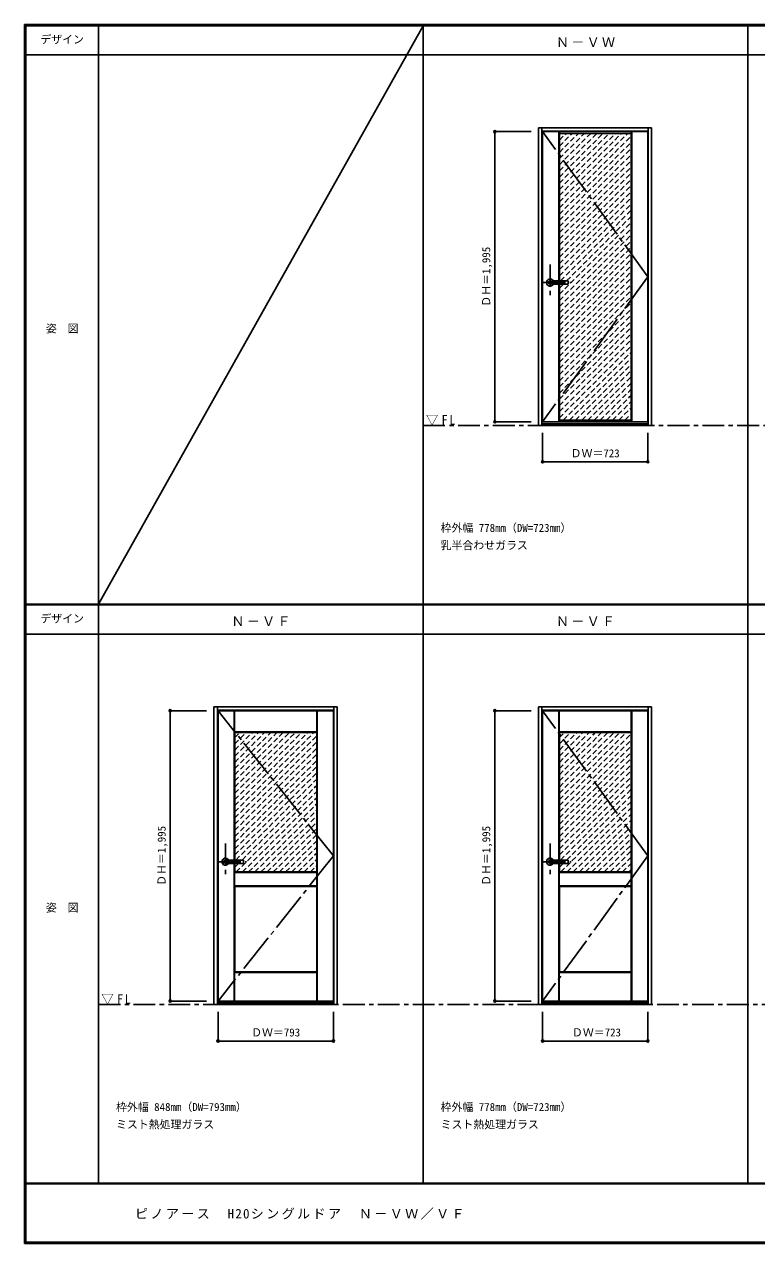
# Model space of a CAD drawing. Units: millimetres, scale not verified. Extents: x -6000 to 5700, y -4307 to 4260.
# Drawn here: x -6000 to -966, y -4205 to 4175 of the extents above; entities that cross this region are included whole.
import ezdxf
from ezdxf.enums import TextEntityAlignment as Align

# ---------------------------------------------------------------- set-up
doc = ezdxf.new("R2010")
doc.units = ezdxf.units.MM
doc.header["$LTSCALE"] = 30
doc.header["$PDMODE"] = 32
doc.header["$PDSIZE"] = 15
for name, pattern in [('CHAIN1', [8, 5, -1, 1, -1]), ('CHAIN2', [12, 9, -1, 1, -1]), ('DASHED1', [1.8, 1.2, -0.6])]:
    doc.linetypes.add(name, pattern=pattern)
for name, color, linetype in [('0-1_通り芯', 4, 'CHAIN1'), ('0-2_扉', 3, 'Continuous'), ('0-3_仕上げ', 7, 'Continuous'), ('0-4_枠', 3, 'Continuous'), ('0-5_レバー', 3, 'Continuous'), ('0-7', 7, 'CHAIN2'), ('0-A_文字', 7, 'CHAIN1'), ('0-B_寸法', 7, 'Continuous'), ('0-C_ハッチ', 4, 'DASHED1'), ('F-1_枠', 6, 'Continuous'), ('F-A_文字', 7, 'Continuous')]:
    doc.layers.add(name, color=color, linetype=linetype)
doc.styles.add('ＭＳ ゴシック', font='')
doc.styles.get('ＭＳ ゴシック').set_extended_font_data('MS Gothic')

msp = doc.modelspace()

# ---------------------------------------------------------------- linework, layer by layer
at = {"layer": '0-1_通り芯'}
for p, q in [((-2385.8, 2524.5), (-2385.8, 2314.5)), ((-2430.8, 2400.5), (-2240.8, 2400.5)), ((-4617.4, -1456), (-4617.4, -1666)), ((-2385.8, -1456), (-2385.8, -1666)), ((-4662.4, -1580), (-4472.4, -1580)), ((-2430.8, -1580), (-2240.8, -1580))]:
    msp.add_line(p, q, dxfattribs=at)
at = {"layer": '0-2_扉'}
for p, q in [((-2436.8, 1443), (-2436.8, 3438)), ((-2436.8, 3438), (-1713.8, 3438)), ((-1713.8, 1443), (-1713.8, 3438)), ((-2436.8, 1443), (-1713.8, 1443)), ((-4668.4, -2537.5), (-4668.4, -542.5)), ((-4668.4, -542.5), (-3875.4, -542.5)), ((-3875.4, -2537.5), (-3875.4, -542.5)), ((-2436.8, -2537.5), (-2436.8, -542.5)), ((-2436.8, -542.5), (-1713.8, -542.5)), ((-1713.8, -2537.5), (-1713.8, -542.5)), ((-4668.4, -2537.5), (-3875.4, -2537.5)), ((-2436.8, -2537.5), (-1713.8, -2537.5))]:
    msp.add_line(p, q, dxfattribs=at)
at = {"layer": '0-3_仕上げ'}
for p, q in [((-2325.8, 2412), (-2325.8, 3438)), ((-2321.8, 2412), (-2321.8, 3438)), ((-1828.8, 1443), (-1828.8, 3438)), ((-1824.8, 1443), (-1824.8, 3438)), ((-2325.8, 1443), (-2325.8, 2389)), ((-2321.8, 1443), (-2321.8, 2389)), ((-4557.4, -1568.5), (-4557.4, -542.5)), ((-4554.4, -688.5), (-4554.4, -542.5)), ((-3989.4, -688.5), (-3989.4, -542.5)), ((-3986.4, -2537.5), (-3986.4, -542.5)), ((-2325.8, -1568.5), (-2325.8, -542.5)), ((-2322.8, -688.5), (-2322.8, -542.5)), ((-1827.8, -688.5), (-1827.8, -542.5)), ((-1824.8, -2537.5), (-1824.8, -542.5)), ((-4554.4, -688.5), (-4555.9, -690)), ((-3989.4, -688.5), (-4554.4, -688.5)), ((-3987.9, -690), (-3990.4, -692.5)), ((-2321.8, -692.5), (-2324.3, -690)), ((-1827.8, -688.5), (-2322.8, -688.5)), ((-1826.3, -690), (-1828.8, -692.5)), ((-4557.4, -2537.5), (-4557.4, -1591.5)), ((-2325.8, -2537.5), (-2325.8, -1591.5)), ((-4555.9, -1748), (-4555.9, -1653)), ((-3989.4, -1654.5), (-4554.4, -1654.5)), ((-4554.4, -1746.5), (-4554.4, -1654.5)), ((-3990.4, -1650.5), (-3987.9, -1653)), ((-3989.4, -1654.5), (-3987.9, -1653)), ((-3989.4, -1746.5), (-3989.4, -1654.5)), ((-3987.9, -1748), (-3987.9, -1653)), ((-2324.3, -1748), (-2324.3, -1653)), ((-2322.8, -1746.5), (-2322.8, -1654.5)), ((-1827.8, -1654.5), (-2322.8, -1654.5)), ((-1828.8, -1650.5), (-1826.3, -1653)), ((-1827.8, -1654.5), (-1826.3, -1653)), ((-1827.8, -1746.5), (-1827.8, -1654.5)), ((-1826.3, -1748), (-1826.3, -1653)), ((-4554.4, -1746.5), (-4555.9, -1748)), ((-4553.4, -1750.5), (-4555.9, -1748)), ((-4554.4, -1746.5), (-3989.4, -1746.5)), ((-3987.9, -1748), (-3990.4, -1750.5)), ((-3989.4, -1746.5), (-3987.9, -1748)), ((-2322.8, -1746.5), (-2324.3, -1748)), ((-2321.8, -1750.5), (-2324.3, -1748)), ((-2322.8, -1746.5), (-1827.8, -1746.5)), ((-1826.3, -1748), (-1828.8, -1750.5)), ((-1827.8, -1746.5), (-1826.3, -1748)), ((-4555.9, -2537.5), (-4555.9, -2340)), ((-4554.4, -2537.5), (-4554.4, -2341.5)), ((-3989.4, -2341.5), (-4554.4, -2341.5)), ((-3990.4, -2337.5), (-3987.9, -2340)), ((-3989.4, -2341.5), (-3987.9, -2340)), ((-3989.4, -2537.5), (-3989.4, -2341.5)), ((-3987.9, -2537.5), (-3987.9, -2340)), ((-2324.3, -2537.5), (-2324.3, -2340)), ((-2322.8, -2537.5), (-2322.8, -2341.5)), ((-1827.8, -2341.5), (-2322.8, -2341.5)), ((-1828.8, -2337.5), (-1826.3, -2340)), ((-1827.8, -2341.5), (-1826.3, -2340)), ((-1827.8, -2537.5), (-1827.8, -2341.5)), ((-1826.3, -2537.5), (-1826.3, -2340))]:
    msp.add_line(p, q, dxfattribs=at)
at = {"layer": '0-3_仕上げ', "color": 3}
for p, q in [((-2321.8, 3426), (-1828.8, 3426)), ((-2321.8, 1455), (-1828.8, 1455)), ((-3990.4, -692.5), (-4553.4, -692.5)), ((-4553.4, -1568.5), (-4553.4, -692.5)), ((-3990.4, -1650.5), (-3990.4, -692.5)), ((-1828.8, -692.5), (-2321.8, -692.5)), ((-2321.8, -1568.5), (-2321.8, -692.5)), ((-1828.8, -1650.5), (-1828.8, -692.5)), ((-4553.4, -1650.5), (-4553.4, -1591.5)), ((-2321.8, -1650.5), (-2321.8, -1591.5)), ((-3990.4, -1650.5), (-4553.4, -1650.5)), ((-1828.8, -1650.5), (-2321.8, -1650.5)), ((-4553.4, -1750.5), (-4553.4, -2337.5)), ((-2321.8, -1750.5), (-2321.8, -2337.5)), ((-3990.4, -2337.5), (-4553.4, -2337.5)), ((-1828.8, -2337.5), (-2321.8, -2337.5))]:
    msp.add_line(p, q, dxfattribs=at)
at = {"layer": '0-3_仕上げ'}
for points in [[(-4553.4, -692.5), (-4555.9, -690), (-4555.9, -542.5)], [(-3989.4, -688.5), (-3987.9, -690), (-3987.9, -542.5)], [(-2322.8, -688.5), (-2324.3, -690), (-2324.3, -542.5)], [(-1827.8, -688.5), (-1826.3, -690), (-1826.3, -542.5)], [(-4554.4, -1654.5), (-4555.9, -1653), (-4553.4, -1650.5)], [(-2322.8, -1654.5), (-2324.3, -1653), (-2321.8, -1650.5)], [(-4554.4, -2341.5), (-4555.9, -2340), (-4553.4, -2337.5)], [(-2322.8, -2341.5), (-2324.3, -2340), (-2321.8, -2337.5)]]:
    msp.add_lwpolyline(points, dxfattribs=at)
at = {"layer": '0-3_仕上げ', "color": 3}
for points in [[(-4553.4, -1750.5), (-3990.4, -1750.5), (-3990.4, -2337.5)], [(-2321.8, -1750.5), (-1828.8, -1750.5), (-1828.8, -2337.5)]]:
    msp.add_lwpolyline(points, dxfattribs=at)
at = {"layer": '0-4_枠'}
for p, q in [((-2465.8, 1418), (-2465.8, 3465)), ((-2465.8, 3465), (-1687.8, 3465)), ((-2441.8, 1418), (-2441.8, 3465)), ((-2441.8, 3441), (-1711.8, 3441)), ((-1711.8, 1418), (-1711.8, 3465)), ((-1687.8, 1418), (-1687.8, 3465)), ((-2441.8, 1430), (-1711.8, 1430)), ((-2465.8, 1418), (-1687.8, 1418)), ((-4697.4, -2562.5), (-4697.4, -515.5)), ((-4697.4, -515.5), (-3849.4, -515.5)), ((-4673.4, -2562.5), (-4673.4, -515.5)), ((-4673.4, -539.5), (-3873.4, -539.5)), ((-3873.4, -2562.5), (-3873.4, -515.5)), ((-3849.4, -2562.5), (-3849.4, -515.5)), ((-2465.8, -2562.5), (-2465.8, -515.5)), ((-2465.8, -515.5), (-1687.8, -515.5)), ((-2441.8, -2562.5), (-2441.8, -515.5)), ((-2441.8, -539.5), (-1711.8, -539.5)), ((-1711.8, -2562.5), (-1711.8, -515.5)), ((-1687.8, -2562.5), (-1687.8, -515.5)), ((-4697.4, -2562.5), (-3849.4, -2562.5)), ((-4673.4, -2550.5), (-3873.4, -2550.5)), ((-2465.8, -2562.5), (-1687.8, -2562.5)), ((-2441.8, -2550.5), (-1711.8, -2550.5))]:
    msp.add_line(p, q, dxfattribs=at)
at = {"layer": '0-5_レバー'}
for p, q in [((-2385.8, 2410), (-2366.8, 2410)), ((-2385.8, 2391), (-2366.8, 2391)), ((-2366.8, 2411), (-2365.8, 2412)), ((-2366.8, 2390), (-2366.8, 2411)), ((-2366.8, 2390), (-2365.8, 2389)), ((-2365.8, 2412), (-2261.8, 2412)), ((-2261.8, 2389), (-2365.8, 2389)), ((-2260.8, 2411), (-2261.8, 2412)), ((-2260.8, 2390), (-2261.8, 2389)), ((-2260.8, 2390), (-2260.8, 2411)), ((-4617.4, -1570.5), (-4598.4, -1570.5)), ((-4617.4, -1589.5), (-4598.4, -1589.5)), ((-4598.4, -1569.5), (-4597.4, -1568.5)), ((-4598.4, -1590.5), (-4598.4, -1569.5)), ((-4598.4, -1590.5), (-4597.4, -1591.5)), ((-4597.4, -1568.5), (-4493.4, -1568.5)), ((-4493.4, -1591.5), (-4597.4, -1591.5)), ((-4492.4, -1569.5), (-4493.4, -1568.5)), ((-4492.4, -1590.5), (-4493.4, -1591.5)), ((-4492.4, -1590.5), (-4492.4, -1569.5)), ((-2385.8, -1570.5), (-2366.8, -1570.5)), ((-2385.8, -1589.5), (-2366.8, -1589.5)), ((-2366.8, -1569.5), (-2365.8, -1568.5)), ((-2366.8, -1590.5), (-2366.8, -1569.5)), ((-2366.8, -1590.5), (-2365.8, -1591.5)), ((-2365.8, -1568.5), (-2261.8, -1568.5)), ((-2261.8, -1591.5), (-2365.8, -1591.5)), ((-2260.8, -1569.5), (-2261.8, -1568.5)), ((-2260.8, -1590.5), (-2261.8, -1591.5)), ((-2260.8, -1590.5), (-2260.8, -1569.5))]:
    msp.add_line(p, q, dxfattribs=at)
at = {"layer": '0-5_レバー', "color": 4}
for p, q in [((-2365.8, 2389), (-2365.8, 2412)), ((-2261.8, 2412), (-2261.8, 2389)), ((-4597.4, -1591.5), (-4597.4, -1568.5)), ((-4493.4, -1568.5), (-4493.4, -1591.5)), ((-2365.8, -1591.5), (-2365.8, -1568.5)), ((-2261.8, -1568.5), (-2261.8, -1591.5))]:
    msp.add_line(p, q, dxfattribs=at)
for centre, radius, start, end in [((-2385.8, 2400.5), 24.55, 27.93255, 332.06745), ((-2385.8, 2400.5), 11, 59.72736, 300.27264), ((-4617.4, -1580), 24.55, 27.93255, 332.06745), ((-4617.4, -1580), 11, 59.72736, 300.27264), ((-2385.8, -1580), 24.55, 27.93255, 332.06745), ((-2385.8, -1580), 11, 59.72736, 300.27264)]:
    msp.add_arc(centre, radius, start, end, dxfattribs=at)
at = {"layer": '0-5_レバー'}
for centre in [(-2385.8, 2400.5), (-4617.4, -1580), (-2385.8, -1580)]:
    msp.add_arc(centre, 9.5, 90, 270, dxfattribs=at)
at = {"layer": '0-7'}
for p, q in [((-1713.8, 2440.5), (-2436.8, 3438)), ((-1713.8, 2440.5), (-2436.8, 1443)), ((-3875.4, -1540), (-4668.4, -542.5)), ((-1713.8, -1540), (-2436.8, -542.5)), ((-3875.4, -1540), (-4668.4, -2537.5)), ((-1713.8, -1540), (-2436.8, -2537.5))]:
    msp.add_line(p, q, dxfattribs=at)
at = {"layer": '0-A_文字'}
for p, q in [((-3258.4, 1418), (3436.4, 1418)), ((-5490, -2562.5), (3436.4, -2562.5))]:
    msp.add_line(p, q, dxfattribs=at)
at = {"layer": '0-B_寸法', "color": 4}
for p, q in [((-2765.8, 3438), (-2515.8, 3438)), ((-2765.8, 3438), (-2765.8, 1443)), ((-2765.8, 1443), (-2515.8, 1443)), ((-2436.8, 1168), (-2436.8, 1368)), ((-1713.8, 1168), (-1713.8, 1368)), ((-2436.8, 1168), (-1713.8, 1168)), ((-4997.4, -542.5), (-4747.4, -542.5)), ((-4997.4, -542.5), (-4997.4, -2537.5)), ((-2765.8, -542.5), (-2515.8, -542.5)), ((-2765.8, -542.5), (-2765.8, -2537.5)), ((-4997.4, -2537.5), (-4747.4, -2537.5)), ((-2765.8, -2537.5), (-2515.8, -2537.5)), ((-4668.4, -2812.5), (-4668.4, -2612.5)), ((-3875.4, -2812.5), (-3875.4, -2612.5)), ((-2436.8, -2812.5), (-2436.8, -2612.5)), ((-1713.8, -2812.5), (-1713.8, -2612.5)), ((-4668.4, -2812.5), (-3875.4, -2812.5)), ((-2436.8, -2812.5), (-1713.8, -2812.5))]:
    msp.add_line(p, q, dxfattribs=at)
at = {"layer": '0-B_寸法'}
for p in [(-2765.8, 3438), (-2765.8, 1443), (-2436.8, 1168), (-1713.8, 1168), (-4997.4, -542.5), (-2765.8, -542.5), (-4997.4, -2537.5), (-2765.8, -2537.5), (-4668.4, -2812.5), (-3875.4, -2812.5), (-2436.8, -2812.5), (-1713.8, -2812.5)]:
    msp.add_point(p, dxfattribs=at)
at = {"layer": '0-C_ハッチ'}
for p, q in [((-2321.8, 3422.76), (-2318.56, 3426)), ((-2321.8, 2956.07), (-1851.87, 3426)), ((-2321.8, 2998.5), (-1894.3, 3426)), ((-2321.8, 3040.93), (-1936.73, 3426)), ((-2321.8, 3083.35), (-1979.15, 3426)), ((-2321.8, 3125.78), (-2021.58, 3426)), ((-2321.8, 3168.21), (-2064.01, 3426)), ((-2321.8, 3210.63), (-2106.43, 3426)), ((-2321.8, 3253.06), (-2148.86, 3426)), ((-2321.8, 3295.49), (-2191.28, 3426)), ((-2321.8, 3337.91), (-2233.71, 3426)), ((-2321.8, 3380.34), (-2276.14, 3426)), ((-2321.8, 2913.65), (-1828.8, 3406.65)), ((-2321.8, 2871.22), (-1828.8, 3364.22)), ((-2321.8, 2828.79), (-1828.8, 3321.79)), ((-2321.8, 2786.37), (-1828.8, 3279.37)), ((-2321.8, 2743.94), (-1828.8, 3236.94)), ((-2321.8, 2701.52), (-1828.8, 3194.52)), ((-2321.8, 2659.09), (-1828.8, 3152.09)), ((-2321.8, 2616.66), (-1828.8, 3109.66)), ((-2321.8, 2574.24), (-1828.8, 3067.24)), ((-2321.8, 2531.81), (-1828.8, 3024.81)), ((-2321.8, 2489.38), (-1828.8, 2982.38)), ((-2321.8, 2446.96), (-1828.8, 2939.96)), ((-2314.33, 2412), (-1828.8, 2897.53)), ((-2271.9, 2412), (-1828.8, 2855.1)), ((-2321.8, 2319.68), (-1828.8, 2812.68)), ((-2321.8, 2277.25), (-1828.8, 2770.25)), ((-2321.8, 2234.83), (-1828.8, 2727.83)), ((-2321.8, 2192.4), (-1828.8, 2685.4)), ((-2321.8, 2149.97), (-1828.8, 2642.97)), ((-2321.8, 2107.55), (-1828.8, 2600.55)), ((-2321.8, 2065.12), (-1828.8, 2558.12)), ((-2321.8, 2022.69), (-1828.8, 2515.69)), ((-2321.8, 1980.27), (-1828.8, 2473.27)), ((-2321.8, 1937.84), (-1828.8, 2430.84)), ((-2321.8, 2362.1), (-2294.9, 2389)), ((-2321.8, 1895.41), (-1828.8, 2388.41)), ((-2321.8, 1852.99), (-1828.8, 2345.99)), ((-2321.8, 1810.56), (-1828.8, 2303.56)), ((-2321.8, 1768.13), (-1828.8, 2261.13)), ((-2321.8, 1725.71), (-1828.8, 2218.71)), ((-2321.8, 1683.28), (-1828.8, 2176.28)), ((-2321.8, 1640.86), (-1828.8, 2133.86)), ((-2321.8, 1598.43), (-1828.8, 2091.43)), ((-2321.8, 1556), (-1828.8, 2049)), ((-2321.8, 1513.58), (-1828.8, 2006.58)), ((-2321.8, 1471.15), (-1828.8, 1964.15)), ((-2295.52, 1455), (-1828.8, 1921.72)), ((-2253.1, 1455), (-1828.8, 1879.3)), ((-2210.67, 1455), (-1828.8, 1836.87)), ((-2168.24, 1455), (-1828.8, 1794.44)), ((-2125.82, 1455), (-1828.8, 1752.02)), ((-2083.39, 1455), (-1828.8, 1709.59)), ((-2040.96, 1455), (-1828.8, 1667.17)), ((-1998.54, 1455), (-1828.8, 1624.74)), ((-1956.11, 1455), (-1828.8, 1582.31)), ((-1913.69, 1455), (-1828.8, 1539.89)), ((-1871.26, 1455), (-1828.8, 1497.46)), ((-1828.83, 1455), (-1828.8, 1455.03)), ((-4553.4, -727.44), (-4518.46, -692.5)), ((-4553.4, -1194.13), (-4051.77, -692.5)), ((-4553.4, -1151.71), (-4094.19, -692.5)), ((-4553.4, -1109.28), (-4136.62, -692.5)), ((-4553.4, -1066.85), (-4179.05, -692.5)), ((-4553.4, -1024.43), (-4221.47, -692.5)), ((-4553.4, -982), (-4263.9, -692.5)), ((-4553.4, -939.57), (-4306.33, -692.5)), ((-4553.4, -897.15), (-4348.75, -692.5)), ((-4553.4, -854.72), (-4391.18, -692.5)), ((-4553.4, -812.29), (-4433.61, -692.5)), ((-4553.4, -769.87), (-4476.03, -692.5)), ((-4553.4, -1236.56), (-4009.34, -692.5)), ((-4553.4, -1278.98), (-3990.4, -715.98)), ((-2321.8, -727.44), (-2286.86, -692.5)), ((-2321.8, -1151.71), (-1862.59, -692.5)), ((-2321.8, -1109.28), (-1905.02, -692.5)), ((-2321.8, -1066.85), (-1947.45, -692.5)), ((-2321.8, -1024.43), (-1989.87, -692.5)), ((-2321.8, -982), (-2032.3, -692.5)), ((-2321.8, -939.57), (-2074.73, -692.5)), ((-2321.8, -897.15), (-2117.15, -692.5)), ((-2321.8, -854.72), (-2159.58, -692.5)), ((-2321.8, -812.29), (-2202.01, -692.5)), ((-2321.8, -769.87), (-2244.43, -692.5)), ((-2321.8, -1194.13), (-1828.8, -701.13)), ((-2321.8, -1236.56), (-1828.8, -743.56)), ((-4553.4, -1321.41), (-3990.4, -758.41)), ((-4553.4, -1363.84), (-3990.4, -800.84)), ((-2321.8, -1278.98), (-1828.8, -785.98)), ((-2321.8, -1321.41), (-1828.8, -828.41)), ((-4553.4, -1406.26), (-3990.4, -843.26)), ((-4553.4, -1448.69), (-3990.4, -885.69)), ((-2321.8, -1363.84), (-1828.8, -870.84)), ((-2321.8, -1406.26), (-1828.8, -913.26)), ((-4553.4, -1491.12), (-3990.4, -928.12)), ((-4553.4, -1533.54), (-3990.4, -970.54)), ((-2321.8, -1448.69), (-1828.8, -955.69)), ((-2321.8, -1491.12), (-1828.8, -998.12)), ((-4545.93, -1568.5), (-3990.4, -1012.97)), ((-4503.5, -1568.5), (-3990.4, -1055.4)), ((-2321.8, -1533.54), (-1828.8, -1040.54)), ((-2314.33, -1568.5), (-1828.8, -1082.97)), ((-4543.08, -1650.5), (-3990.4, -1097.82)), ((-4500.65, -1650.5), (-3990.4, -1140.25)), ((-2311.48, -1650.5), (-1828.8, -1167.82)), ((-2271.9, -1568.5), (-1828.8, -1125.4)), ((-4458.22, -1650.5), (-3990.4, -1182.67)), ((-4415.8, -1650.5), (-3990.4, -1225.1)), ((-2269.05, -1650.5), (-1828.8, -1210.25)), ((-2226.62, -1650.5), (-1828.8, -1252.67)), ((-4373.37, -1650.5), (-3990.4, -1267.53)), ((-4330.95, -1650.5), (-3990.4, -1309.95)), ((-2184.2, -1650.5), (-1828.8, -1295.1)), ((-2141.77, -1650.5), (-1828.8, -1337.53)), ((-4288.52, -1650.5), (-3990.4, -1352.38)), ((-4246.09, -1650.5), (-3990.4, -1394.81)), ((-2099.35, -1650.5), (-1828.8, -1379.95)), ((-2056.92, -1650.5), (-1828.8, -1422.38)), ((-4203.67, -1650.5), (-3990.4, -1437.23)), ((-4161.24, -1650.5), (-3990.4, -1479.66)), ((-2014.49, -1650.5), (-1828.8, -1464.81)), ((-1972.07, -1650.5), (-1828.8, -1507.23)), ((-4553.4, -1618.4), (-4526.5, -1591.5)), ((-4118.81, -1650.5), (-3990.4, -1522.09)), ((-4076.39, -1650.5), (-3990.4, -1564.51)), ((-2321.8, -1618.4), (-2294.9, -1591.5)), ((-1929.64, -1650.5), (-1828.8, -1549.66)), ((-1887.21, -1650.5), (-1828.8, -1592.09)), ((-4033.96, -1650.5), (-3990.4, -1606.94)), ((-3991.53, -1650.5), (-3990.4, -1649.37)), ((-1844.79, -1650.5), (-1828.8, -1634.51))]:
    msp.add_line(p, q, dxfattribs=at)
at = {"layer": 'F-1_枠'}
for p, q in [((-6000, 4175), (5700, 4175)), ((-6000, 4175), (-6000, -4205)), ((-6000, 4170), (5700, 4170)), ((-6000, 4165), (5700, 4165)), ((-5995, 4175), (-5995, -4205)), ((-5990, 4175), (-5990, -4205)), ((-5490, 4175), (-5490, -3790)), ((-3258.4, 4175), (-3258.4, -3790)), ((-1026.8, 4175), (-1026.8, -3790)), ((-6000, 3965), (5700, 3965)), ((-6000, 190.5), (5700, 190.5)), ((-6000, 187.5), (5700, 187.5)), ((-6000, 184.5), (5700, 184.5)), ((-6000, -15.5), (5700, -15.5)), ((5700, -3790), (-6000, -3790)), ((5700, -3795), (-6000, -3795)), ((5700, -4195), (-6000, -4195)), ((5700, -4200), (-6000, -4200)), ((5700, -4205), (-6000, -4205))]:
    msp.add_line(p, q, dxfattribs=at)
at = {"layer": 'F-A_文字'}
msp.add_line((-3258.4, 4165), (-5490, 190.5), dxfattribs=at)

# ---------------------------------------------------------------- texts
at = {"layer": '0-A_文字', "style": 'ＭＳ ゴシック'}
for s, p in [('枠外幅 778mm（DW=723mm）', (-3138.4, 670.5)), ('乳半合わせガラス', (-3138.4, 550.5)), ('枠外幅 848mm（DW=793mm）', (-5370, -3310)), ('枠外幅 778mm（DW=723mm）', (-3138.4, -3310)), ('ミスト熱処理ガラス', (-5370, -3430)), ('ミスト熱処理ガラス', (-3138.4, -3430))]:
    msp.add_text(s, height=54.99, dxfattribs=at).set_placement(p, align=Align.BOTTOM_LEFT)
at = {"layer": '0-A_文字', "char_height": 65.98, "attachment_point": 7, "style": 'ＭＳ ゴシック'}
for s, insert in [('\\T1.17;Ｎ－ＶＷ', (-2345.1, 4020)), ('\\T1.26;\\W0.95;▽FL', (-3239.65, 1418)), ('\\T1.17;Ｎ－ＶＦ', (-4576.7, 39.5)), ('\\T1.17;Ｎ－ＶＦ', (-2345.1, 39.5)), ('\\T1.26;\\W0.95;▽FL', (-5471.25, -2562.5))]:
    msp.add_mtext(s, dxfattribs=dict(at, insert=insert))
at = {"layer": '0-B_寸法', "style": 'ＭＳ ゴシック'}
for p in [(-2780.8, 2234.25), (-5012.4, -1746.25), (-2780.8, -1746.25)]:
    msp.add_text('ＤＨ＝1,995', height=54.99, rotation=90, dxfattribs=at).set_placement(p, align=Align.BOTTOM_LEFT)
for s, p in [('ＤＷ＝723', (-2244.55, 1183)), ('ＤＷ＝793', (-4441.15, -2797.5)), ('ＤＷ＝723', (-2235.55, -2797.5))]:
    msp.add_text(s, height=54.99, dxfattribs=at).set_placement(p, align=Align.BOTTOM_LEFT)
at = {"layer": 'F-A_文字', "style": 'ＭＳ ゴシック'}
for s, p in [('デザイン', (-5890, 4027.5)), ('姿\u3000図', (-5852.5, 2040.25)), ('デザイン', (-5890, 47)), ('姿\u3000図', (-5852.5, -1940.25))]:
    msp.add_text(s, height=54.99, dxfattribs=at).set_placement(p, align=Align.BOTTOM_LEFT)
at = {"layer": 'F-A_文字', "insert": (-5240, -4040), "char_height": 65.98, "attachment_point": 7, "style": 'ＭＳ ゴシック'}
msp.add_mtext('\\T1.18;ピノアース\u3000H20シングルドア\u3000Ｎ－ＶＷ／ＶＦ', dxfattribs=at)

doc.saveas('drawing.dxf')
